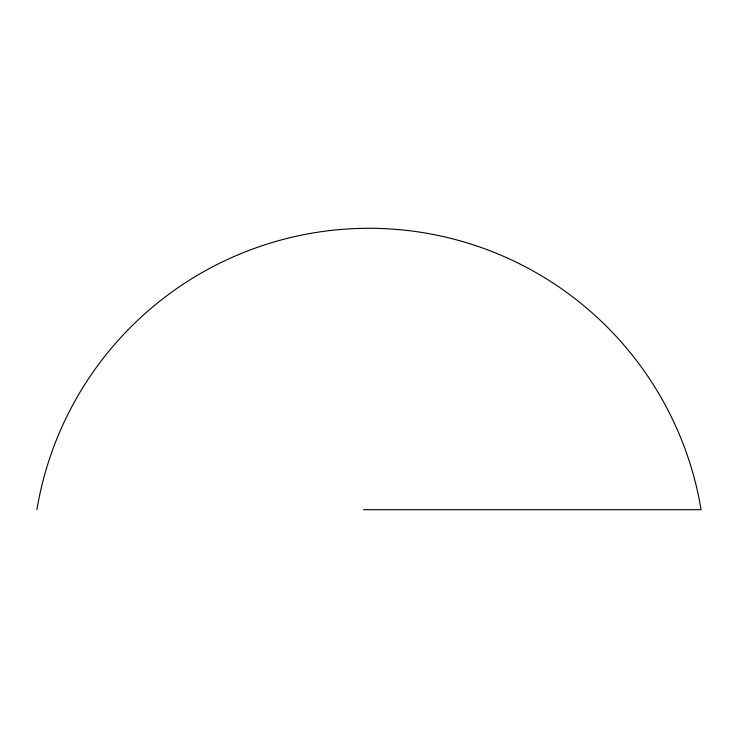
<?xml version="1.0" encoding="UTF-8"?>
<svg xmlns="http://www.w3.org/2000/svg" width="738" height="738" viewBox="0 0 738 738"><rect width="100%" height="100%" fill="white"/><g stroke="black" fill="none" stroke-linecap="round" stroke-linejoin="round"><path stroke-width="1.11" d="M363.437 509.69L701.1 509.69A336.666 336.666 0 0 0 36.9 509.69"/></g></svg>
